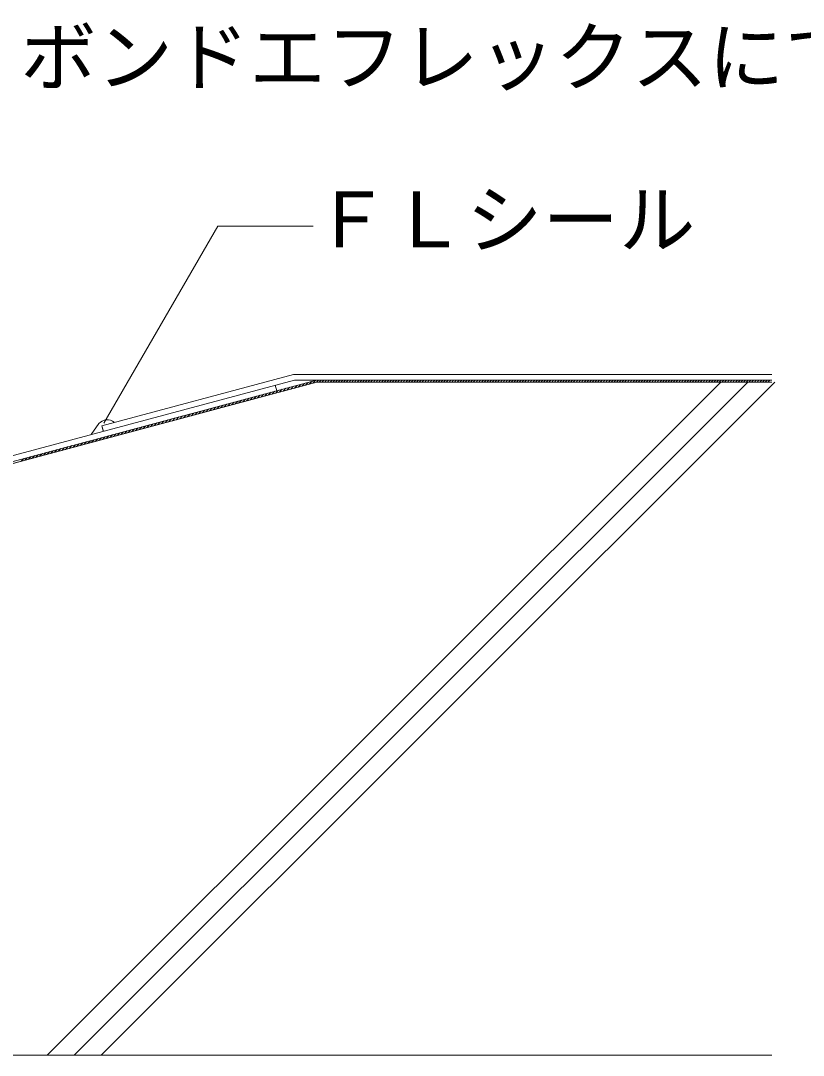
# Model space of a CAD drawing. Units: millimetres, scale not verified. Extents: x -675 to 675, y -471 to 460.
# Drawn here: x 193.7 to 398.5, y -40.9 to 230 of the extents above; entities that cross this region are included whole.
import ezdxf
from ezdxf.enums import TextEntityAlignment as Align

# ---------------------------------------------------------------- set-up
doc = ezdxf.new("R2010")
doc.units = ezdxf.units.MM
doc.header["$LTSCALE"] = 5
for name, color, linetype, lineweight in [('1-2_ハッチング', 4, 'Continuous', 9), ('1-4_リベットルーフ', 6, 'Continuous', 18), ('1-8_下地など', 33, 'Continuous', 18), ('1-A_元図・躯体', 7, 'Continuous', 18), ('E-E', 7, 'Continuous', 18)]:
    doc.layers.add(name, color=color, linetype=linetype, lineweight=lineweight)
doc.styles.add('ＭＳ ゴシック', font='')
doc.styles.get('ＭＳ ゴシック').set_extended_font_data('MS Gothic')

msp = doc.modelspace()

# ---------------------------------------------------------------- linework, layer by layer
at = {"layer": '1-2_ハッチング'}
msp.add_line((214.183, 124.478), (212.165, 121.597), dxfattribs=at)
msp.add_arc((216.361, 122.602), 2.875, 50.643, 139.262, dxfattribs=at)
at = {"layer": '1-4_リベットルーフ'}
for p, q in [((60.539, 79.446), (271.125, 135.873)), ((214.939, 123.924), (265.132, 137.373)), ((265.132, 137.373), (390.302, 137.373)), ((260.33, 134.533), (260.72, 133.085)), ((214.939, 123.924), (215.33, 122.476)), ((214.939, 123.924), (215.34, 122.479))]:
    msp.add_line(p, q, dxfattribs=at)
msp.add_lwpolyline([(60.151, 80.895), (265.33, 135.873), (390.302, 135.873)], dxfattribs=at)
at = {"layer": '1-8_下地など'}
for p, q in [((269.186, 134.836), (269.893, 135.543)), ((270.152, 135.095), (270.859, 135.802)), ((271.118, 135.354), (271.638, 135.873)), ((271.845, 135.373), (272.345, 135.873)), ((272.552, 135.373), (273.052, 135.873)), ((273.259, 135.373), (273.759, 135.873)), ((273.966, 135.373), (274.466, 135.873)), ((274.673, 135.373), (275.173, 135.873)), ((275.38, 135.373), (275.88, 135.873)), ((276.087, 135.373), (276.587, 135.873)), ((276.794, 135.373), (277.294, 135.873)), ((277.502, 135.373), (278.002, 135.873)), ((278.209, 135.373), (278.709, 135.873)), ((278.916, 135.373), (279.416, 135.873)), ((279.623, 135.373), (280.123, 135.873)), ((280.33, 135.373), (280.83, 135.873)), ((281.037, 135.373), (281.537, 135.873)), ((281.744, 135.373), (282.244, 135.873)), ((282.451, 135.373), (282.951, 135.873)), ((283.158, 135.373), (283.658, 135.873)), ((283.865, 135.373), (284.365, 135.873)), ((284.573, 135.373), (285.073, 135.873)), ((285.28, 135.373), (285.78, 135.873)), ((285.987, 135.373), (286.487, 135.873)), ((286.694, 135.373), (287.194, 135.873)), ((287.401, 135.373), (287.901, 135.873)), ((288.108, 135.373), (288.608, 135.873)), ((288.815, 135.373), (289.315, 135.873)), ((289.522, 135.373), (290.022, 135.873)), ((290.229, 135.373), (290.729, 135.873)), ((290.937, 135.373), (291.437, 135.873)), ((291.644, 135.373), (292.144, 135.873)), ((292.351, 135.373), (292.851, 135.873)), ((293.058, 135.373), (293.558, 135.873)), ((293.765, 135.373), (294.265, 135.873)), ((294.472, 135.373), (294.972, 135.873)), ((295.179, 135.373), (295.679, 135.873)), ((295.886, 135.373), (296.386, 135.873)), ((296.593, 135.373), (297.093, 135.873)), ((297.301, 135.373), (297.801, 135.873)), ((298.008, 135.373), (298.508, 135.873)), ((298.715, 135.373), (299.215, 135.873)), ((299.422, 135.373), (299.922, 135.873)), ((300.129, 135.373), (300.629, 135.873)), ((300.836, 135.373), (301.336, 135.873)), ((301.543, 135.373), (302.043, 135.873)), ((302.25, 135.373), (302.75, 135.873)), ((302.957, 135.373), (303.457, 135.873)), ((303.664, 135.373), (304.164, 135.873)), ((304.372, 135.373), (304.872, 135.873)), ((305.079, 135.373), (305.579, 135.873)), ((305.786, 135.373), (306.286, 135.873)), ((306.493, 135.373), (306.993, 135.873)), ((307.2, 135.373), (307.7, 135.873)), ((307.907, 135.373), (308.407, 135.873)), ((308.614, 135.373), (309.114, 135.873)), ((309.321, 135.373), (309.821, 135.873)), ((310.028, 135.373), (310.528, 135.873)), ((310.736, 135.373), (311.236, 135.873)), ((311.443, 135.373), (311.943, 135.873)), ((312.15, 135.373), (312.65, 135.873)), ((312.857, 135.373), (313.357, 135.873)), ((313.564, 135.373), (314.064, 135.873)), ((314.271, 135.373), (314.771, 135.873)), ((314.978, 135.373), (315.478, 135.873)), ((315.685, 135.373), (316.185, 135.873)), ((316.392, 135.373), (316.892, 135.873)), ((317.1, 135.373), (317.6, 135.873)), ((317.807, 135.373), (318.307, 135.873)), ((318.514, 135.373), (319.014, 135.873)), ((319.221, 135.373), (319.721, 135.873)), ((319.928, 135.373), (320.428, 135.873)), ((320.635, 135.373), (321.135, 135.873)), ((321.342, 135.373), (321.842, 135.873)), ((322.049, 135.373), (322.549, 135.873)), ((322.756, 135.373), (323.256, 135.873)), ((323.463, 135.373), (323.963, 135.873)), ((324.171, 135.373), (324.671, 135.873)), ((324.878, 135.373), (325.378, 135.873)), ((325.585, 135.373), (326.085, 135.873)), ((326.292, 135.373), (326.792, 135.873)), ((326.999, 135.373), (327.499, 135.873)), ((327.706, 135.373), (328.206, 135.873)), ((328.413, 135.373), (328.913, 135.873)), ((329.12, 135.373), (329.62, 135.873)), ((329.827, 135.373), (330.327, 135.873)), ((330.535, 135.373), (331.035, 135.873)), ((331.242, 135.373), (331.742, 135.873)), ((331.949, 135.373), (332.449, 135.873)), ((332.656, 135.373), (333.156, 135.873)), ((333.363, 135.373), (333.863, 135.873)), ((334.07, 135.373), (334.57, 135.873)), ((334.777, 135.373), (335.277, 135.873)), ((335.484, 135.373), (335.984, 135.873)), ((336.191, 135.373), (336.691, 135.873)), ((336.899, 135.373), (337.399, 135.873)), ((337.606, 135.373), (338.106, 135.873)), ((338.313, 135.373), (338.813, 135.873)), ((339.02, 135.373), (339.52, 135.873)), ((339.727, 135.373), (340.227, 135.873)), ((340.434, 135.373), (340.934, 135.873)), ((341.141, 135.373), (341.641, 135.873)), ((341.848, 135.373), (342.348, 135.873)), ((342.555, 135.373), (343.055, 135.873)), ((343.262, 135.373), (343.762, 135.873)), ((343.97, 135.373), (344.47, 135.873)), ((344.677, 135.373), (345.177, 135.873)), ((345.384, 135.373), (345.884, 135.873)), ((346.091, 135.373), (346.591, 135.873)), ((346.798, 135.373), (347.298, 135.873)), ((347.505, 135.373), (348.005, 135.873)), ((348.212, 135.373), (348.712, 135.873)), ((348.919, 135.373), (349.419, 135.873)), ((349.626, 135.373), (350.126, 135.873)), ((350.334, 135.373), (350.834, 135.873)), ((351.041, 135.373), (351.541, 135.873)), ((351.748, 135.373), (352.248, 135.873)), ((352.455, 135.373), (352.955, 135.873)), ((353.162, 135.373), (353.662, 135.873)), ((353.869, 135.373), (354.369, 135.873)), ((354.576, 135.373), (355.076, 135.873)), ((355.283, 135.373), (355.783, 135.873)), ((355.99, 135.373), (356.49, 135.873)), ((356.697, 135.373), (357.197, 135.873)), ((357.405, 135.373), (357.905, 135.873)), ((358.112, 135.373), (358.612, 135.873)), ((358.819, 135.373), (359.319, 135.873)), ((359.526, 135.373), (360.026, 135.873)), ((360.233, 135.373), (360.733, 135.873)), ((360.94, 135.373), (361.44, 135.873)), ((361.647, 135.373), (362.147, 135.873)), ((362.354, 135.373), (362.854, 135.873)), ((363.061, 135.373), (363.561, 135.873)), ((363.769, 135.373), (364.269, 135.873)), ((364.476, 135.373), (364.976, 135.873)), ((365.183, 135.373), (365.683, 135.873)), ((365.89, 135.373), (366.39, 135.873)), ((366.597, 135.373), (367.097, 135.873)), ((367.304, 135.373), (367.804, 135.873)), ((368.011, 135.373), (368.511, 135.873)), ((368.718, 135.373), (369.218, 135.873)), ((369.425, 135.373), (369.925, 135.873)), ((370.133, 135.373), (370.633, 135.873)), ((370.84, 135.373), (371.34, 135.873)), ((371.547, 135.373), (372.047, 135.873)), ((372.254, 135.373), (372.754, 135.873)), ((372.961, 135.373), (373.461, 135.873)), ((373.668, 135.373), (374.168, 135.873)), ((374.375, 135.373), (374.875, 135.873)), ((375.082, 135.373), (375.582, 135.873)), ((375.789, 135.373), (376.289, 135.873)), ((376.496, 135.373), (376.996, 135.873)), ((377.204, 135.373), (377.704, 135.873)), ((377.911, 135.373), (378.411, 135.873)), ((378.618, 135.373), (379.118, 135.873)), ((379.325, 135.373), (379.825, 135.873)), ((380.032, 135.373), (380.532, 135.873)), ((380.739, 135.373), (381.239, 135.873)), ((381.446, 135.373), (381.946, 135.873)), ((382.153, 135.373), (382.653, 135.873)), ((382.86, 135.373), (383.36, 135.873)), ((383.568, 135.373), (384.068, 135.873)), ((384.275, 135.373), (384.775, 135.873)), ((384.982, 135.373), (385.482, 135.873)), ((385.689, 135.373), (386.189, 135.873)), ((386.396, 135.373), (386.896, 135.873)), ((387.103, 135.373), (387.603, 135.873)), ((387.81, 135.373), (388.31, 135.873)), ((388.517, 135.373), (389.017, 135.873)), ((389.224, 135.373), (389.724, 135.873)), ((159.23, 105.373), (271.191, 135.373)), ((259.527, 132.248), (260.234, 132.955)), ((260.493, 132.507), (261.2, 133.214)), ((261.459, 132.765), (262.166, 133.472)), ((262.425, 133.024), (263.132, 133.731)), ((263.391, 133.283), (264.098, 133.99)), ((264.357, 133.542), (265.064, 134.249)), ((265.322, 133.801), (266.03, 134.508)), ((266.288, 134.059), (266.996, 134.767)), ((267.254, 134.318), (267.961, 135.025)), ((268.22, 134.577), (268.927, 135.284)), ((271.191, 135.373), (390.302, 135.373)), ((248.902, 129.401), (249.609, 130.108)), ((249.868, 129.659), (250.575, 130.367)), ((250.834, 129.918), (251.541, 130.625)), ((251.8, 130.177), (252.507, 130.884)), ((252.765, 130.436), (253.473, 131.143)), ((253.731, 130.695), (254.438, 131.402)), ((254.697, 130.954), (255.404, 131.661)), ((255.663, 131.212), (256.37, 131.92)), ((256.629, 131.471), (257.336, 132.178)), ((257.595, 131.73), (258.302, 132.437)), ((258.561, 131.989), (259.268, 132.696)), ((239.242, 126.812), (239.95, 127.52)), ((240.208, 127.071), (240.915, 127.778)), ((241.174, 127.33), (241.881, 128.037)), ((242.14, 127.589), (242.847, 128.296)), ((243.106, 127.848), (243.813, 128.555)), ((244.072, 128.107), (244.779, 128.814)), ((245.038, 128.365), (245.745, 129.072)), ((246.004, 128.624), (246.711, 129.331)), ((246.97, 128.883), (247.677, 129.59)), ((247.936, 129.142), (248.643, 129.849)), ((228.617, 123.965), (229.324, 124.673)), ((229.583, 124.224), (230.29, 124.931)), ((230.549, 124.483), (231.256, 125.19)), ((231.515, 124.742), (232.222, 125.449)), ((232.481, 125.001), (233.188, 125.708)), ((233.447, 125.26), (234.154, 125.967)), ((234.413, 125.518), (235.12, 126.225)), ((235.379, 125.777), (236.086, 126.484)), ((236.345, 126.036), (237.052, 126.743)), ((237.311, 126.295), (238.018, 127.002)), ((238.277, 126.554), (238.984, 127.261)), ((218.958, 121.377), (219.665, 122.084)), ((219.924, 121.636), (220.631, 122.343)), ((220.89, 121.895), (221.597, 122.602)), ((221.856, 122.154), (222.563, 122.861)), ((222.822, 122.412), (223.529, 123.12)), ((223.788, 122.671), (224.495, 123.378)), ((224.754, 122.93), (225.461, 123.637)), ((225.719, 123.189), (226.427, 123.896)), ((226.685, 123.448), (227.392, 124.155)), ((227.651, 123.707), (228.358, 124.414)), ((208.333, 118.53), (209.04, 119.237)), ((209.299, 118.789), (210.006, 119.496)), ((210.265, 119.048), (210.972, 119.755)), ((211.231, 119.307), (211.938, 120.014)), ((212.196, 119.565), (212.904, 120.273)), ((213.162, 119.824), (213.869, 120.531)), ((214.128, 120.083), (214.835, 120.79)), ((215.094, 120.342), (215.801, 121.049)), ((216.06, 120.601), (216.767, 121.308)), ((217.026, 120.86), (217.733, 121.567)), ((217.992, 121.118), (218.699, 121.825)), ((198.673, 115.942), (199.381, 116.649)), ((199.639, 116.201), (200.346, 116.908)), ((200.605, 116.46), (201.312, 117.167)), ((201.571, 116.718), (202.278, 117.426)), ((202.537, 116.977), (203.244, 117.684)), ((203.503, 117.236), (204.21, 117.943)), ((204.469, 117.495), (205.176, 118.202)), ((205.435, 117.754), (206.142, 118.461)), ((206.401, 118.013), (207.108, 118.72)), ((207.367, 118.271), (208.074, 118.978)), ((193.844, 114.648), (194.551, 115.355)), ((194.81, 114.907), (195.517, 115.614)), ((195.776, 115.165), (196.483, 115.873)), ((196.742, 115.424), (197.449, 116.131)), ((197.708, 115.683), (198.415, 116.39))]:
    msp.add_line(p, q, dxfattribs=at)
msp.add_lwpolyline([(159.1, 105.856), (271.125, 135.873), (390.302, 135.873)], dxfattribs=at)
at = {"layer": '1-A_元図・躯体'}
for p, q in [((376.878, 135.373), (200.64, -40.865)), ((383.949, 135.373), (207.711, -40.865)), ((391.02, 135.373), (214.782, -40.865)), ((390.302, -40.865), (47.112, -40.865))]:
    msp.add_line(p, q, dxfattribs=at)
msp.add_lwpolyline([(159.23, 105.373), (271.191, 135.373), (390.302, 135.373)], dxfattribs=at)
at = {"layer": 'E-E'}
for q in [(215.5, 124.621), (270.276, 176.194)]:
    msp.add_line((245.276, 176.194), q, dxfattribs=at)

# ---------------------------------------------------------------- texts
at = {"layer": 'E-E', "style": 'ＭＳ ゴシック'}
for s, p in [('ボンドエフレックスにて貼り付け', (193.569, 208.765)), ('ＦＬシール', (270.276, 166.194))]:
    msp.add_text(s, height=14.66, dxfattribs=at).set_placement(p, align=Align.BOTTOM_LEFT)

doc.saveas('drawing.dxf')
